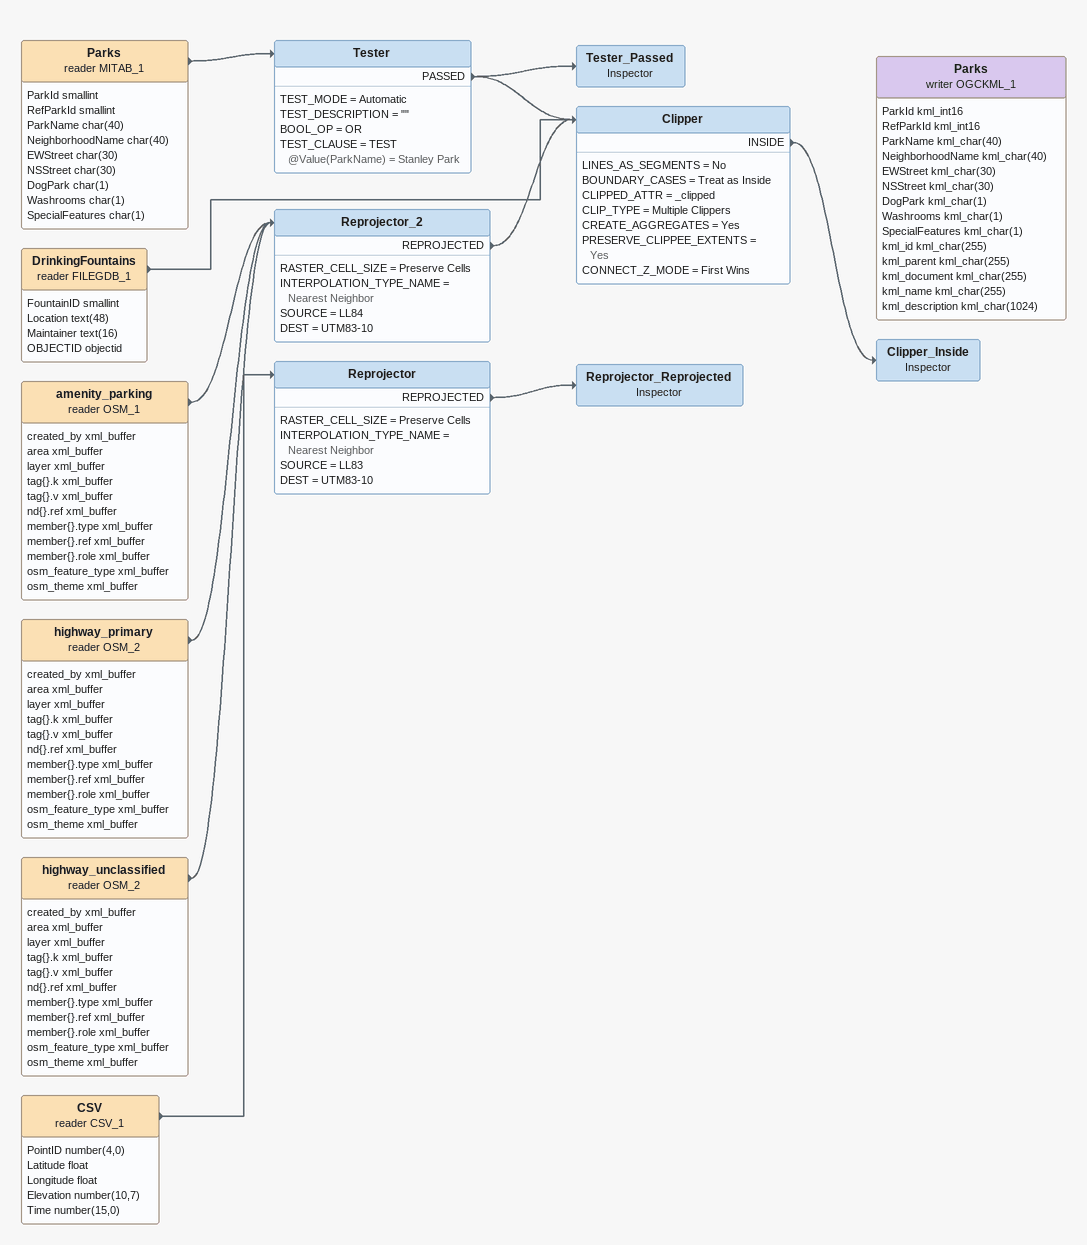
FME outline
Parks (reader MITAB_1)
    attributes: ParkId smallint, RefParkId smallint, ParkName char(40), NeighborhoodName char(40), EWStreet char(30), NSStreet char(30), DogPark char(1), Washrooms char(1), SpecialFeatures char(1)
    -> Tester
Tester
    TEST_MODE = Automatic
    TEST_DESCRIPTION = ""
    BOOL_OP = OR
    TEST_CLAUSE = TEST @Value(ParkName) = Stanley Park
    PASSED -> Tester_Passed
    PASSED -> Clipper
Tester_Passed: Inspector
DrinkingFountains (reader FILEGDB_1)
    attributes: FountainID smallint, Location text(48), Maintainer text(16), OBJECTID objectid
    -> Clipper
amenity_parking (reader OSM_1)
    attributes: created_by xml_buffer, area xml_buffer, layer xml_buffer, tag{}.k xml_buffer, tag{}.v xml_buffer, nd{}.ref xml_buffer, member{}.type xml_buffer, member{}.ref xml_buffer, member{}.role xml_buffer, osm_feature_type xml_buffer, osm_theme xml_buffer
    -> Reprojector_2
highway_primary (reader OSM_2)
    attributes: created_by xml_buffer, area xml_buffer, layer xml_buffer, tag{}.k xml_buffer, tag{}.v xml_buffer, nd{}.ref xml_buffer, member{}.type xml_buffer, member{}.ref xml_buffer, member{}.role xml_buffer, osm_feature_type xml_buffer, osm_theme xml_buffer
    -> Reprojector_2
highway_unclassified (reader OSM_2)
    attributes: created_by xml_buffer, area xml_buffer, layer xml_buffer, tag{}.k xml_buffer, tag{}.v xml_buffer, nd{}.ref xml_buffer, member{}.type xml_buffer, member{}.ref xml_buffer, member{}.role xml_buffer, osm_feature_type xml_buffer, osm_theme xml_buffer
    -> Reprojector_2
Reprojector_2
    RASTER_CELL_SIZE = Preserve Cells
    INTERPOLATION_TYPE_NAME = Nearest Neighbor
    SOURCE = LL84
    DEST = UTM83-10
    REPROJECTED -> Clipper
Clipper
    LINES_AS_SEGMENTS = No
    BOUNDARY_CASES = Treat as Inside
    CLIPPED_ATTR = _clipped
    CLIP_TYPE = Multiple Clippers
    CREATE_AGGREGATES = Yes
    PRESERVE_CLIPPEE_EXTENTS = Yes
    CONNECT_Z_MODE = First Wins
    INSIDE -> Clipper_Inside
Clipper_Inside: Inspector
CSV (reader CSV_1)
    attributes: PointID number(4,0), Latitude float, Longitude float, Elevation number(10,7), Time number(15,0)
    -> Reprojector
Reprojector
    RASTER_CELL_SIZE = Preserve Cells
    INTERPOLATION_TYPE_NAME = Nearest Neighbor
    SOURCE = LL83
    DEST = UTM83-10
    REPROJECTED -> Reprojector_Reprojected
Reprojector_Reprojected: Inspector
Parks (writer OGCKML_1)
    attributes: ParkId kml_int16, RefParkId kml_int16, ParkName kml_char(40), NeighborhoodName kml_char(40), EWStreet kml_char(30), NSStreet kml_char(30), DogPark kml_char(1), Washrooms kml_char(1), SpecialFeatures kml_char(1), kml_id kml_char(255), kml_parent kml_char(255), kml_document kml_char(255), kml_name kml_char(255), kml_description kml_char(1024)
